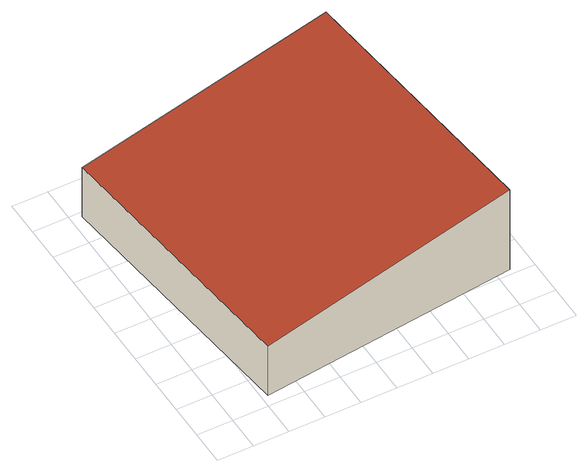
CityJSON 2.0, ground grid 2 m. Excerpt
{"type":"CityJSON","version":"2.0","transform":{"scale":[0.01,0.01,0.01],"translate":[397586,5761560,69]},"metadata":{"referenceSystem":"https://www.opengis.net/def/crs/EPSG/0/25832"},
"CityObjects":{
"building1":{"type":"Building","attributes":{"Gemeindeschluessel":"05558020","Geometrietyp2DReferenz":"3000","function":"31001_2000","roofType":"2100","measuredHeight":5.46},"geometry":[{"type":"Solid","lod":"2","boundaries":[[[[0,1,2,3]],[[4,5,1,0]],[[6,7,5,4]],[[3,2,7,6]],[[4,0,3,6]],[[1,5,7,2]]]],"semantics":{"surfaces":[{"type":"WallSurface"},{"type":"RoofSurface"},{"type":"GroundSurface"}],"values":[[0,0,0,0,1,2]]}}]}
},
"vertices":[
[1508,1728,629],[1508,1728,84],[60,1572,84],[60,1572,419],[1675,231,629],[1675,231,84],[233,65,419],[233,65,84]
]}
